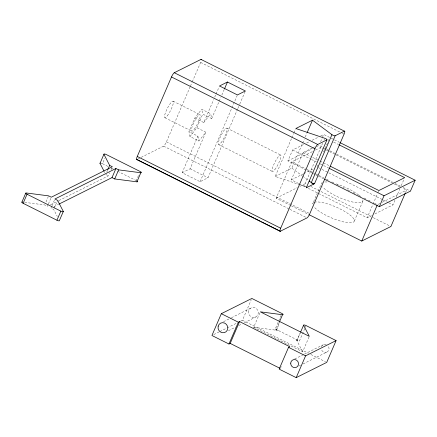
<?xml version="1.0" encoding="UTF-8"?>
<svg xmlns="http://www.w3.org/2000/svg" width="437" height="437" viewBox="0 0 437 437"><rect width="100%" height="100%" fill="white"/><g stroke="black" fill="none" stroke-linecap="round" stroke-linejoin="round"><path stroke-width="0.33" stroke-dasharray="2.19 1.64" d="M46.011 201.921L48.354 196.47M48.174 204.478L47.393 206.297L44.705 204.948L23.166 202.162M48.436 203.871L51.304 197.207M51.763 206.269L50.982 208.088L53.669 209.432L57.291 216.446M52.025 205.663L54.368 200.217M54.188 208.225L57.061 201.561M107.906 166.404L102.471 163.684L104.82 158.232M106.781 172.047L107.824 169.627M58.99 200.501L108.431 175.816L109.731 172.79M111.036 169.758L111.817 167.945M136.721 180.842A2.048 0.535 23.3 0 0 136.278 180.596L139.146 173.937M141.162 157.364L163.618 146.149A4.097 0.852 -63.4 0 0 166.404 141.905L190.128 86.826M190.395 86.198L192.012 82.44M192.28 81.817L200.638 62.415A4.097 0.852 -63.4 0 0 201.26 60.677M189.969 136.519L196.868 127.724L205.832 132.209L198.933 141.004L189.969 136.519L188.942 131.684L194.809 118.056L201.708 109.261L210.672 113.746L211.705 118.58L202.741 114.095L201.708 109.261M196.868 127.724L202.741 114.095M237.586 109.081L208.017 177.744L200.08 181.705L182.153 172.735L197.906 136.169L188.942 131.684M194.809 118.056L203.773 122.54L213.649 99.609M214.714 97.129L215.785 94.649M216.047 94.031L219.254 86.592M182.153 172.735L190.09 168.775L205.832 132.209M211.705 118.58L218.91 101.843M219.177 101.226L220.778 97.506M221.849 95.026L224.252 89.448M200.08 181.705L237.176 95.566M237.854 108.458L239.465 104.711M239.738 104.088L245.381 90.978M307.358 187.255L275.184 176.439L291.534 138.474M291.801 137.852L293.68 133.493M293.948 132.87L295.554 129.139M312.887 173.423L287.896 160.92L292.593 150.017L304.19 144.226M290.725 205.51L276.151 198.223L291.801 161.881L312.444 151.573M275.184 176.439L291.856 168.114L302.311 143.839M302.579 143.216L304.19 139.485M305.261 136.994L306.867 133.258M298.591 183.491L291.31 179.847L303.049 152.595L312.051 148.099M240.618 321.168L242.448 320.255L251.302 299.695M320.589 141.741L322.156 138.108M322.419 137.502L323.719 134.476L330.427 137.83M322.637 143.227L304.141 186.173A2.048 0.535 23.3 0 1 305.561 186.823M323.975 140.113L324.511 138.868M317.125 166.956L317.928 165.099M323.527 152.092L328.864 139.703L327.663 140.304M309.035 336.965L302.65 351.796L253.673 327.291L260.059 312.466M279.079 322.752L275.884 330.164A2.048 0.535 23.3 0 0 275.25 328.935L281.106 315.345M276.528 330.028L279.724 322.61M280.379 368.517L281.455 366.026M296.887 340.527L300.345 332.497M300.377 332.655L296.92 340.691A2.048 0.535 23.3 0 1 299.389 341.007L304.971 328.034M305.239 327.417L306.037 325.565M354.314 221.024L362.918 201.036M308.293 188.347L367.14 217.79L372.745 204.778M373.012 204.161L377.546 193.629M377.814 193.012L378.611 191.155M374.946 213.89L392.961 204.893L395.092 199.938M396.162 197.464L399.893 188.789M401.226 185.692L404.165 178.88M405.47 192.662L406.552 190.155L402.302 188.03M203.773 122.54L210.672 113.746M138.13 158.877L140.556 157.664M50.446 204.773L58.378 200.807M54.03 206.564L58.301 204.429M306.632 143.008L309.686 141.484M312.122 140.266L318.229 137.218M320.671 136L323.719 134.476M312.652 147.799L314.454 146.898M287.896 160.92L312.313 148.727M316.585 146.597L319.026 145.379L323.904 147.815M315.481 150.06L320.949 147.329L323.375 148.547M291.31 179.847L303.316 173.855M303.917 173.555L313.526 168.758M276.151 198.223L297.406 187.61M299.831 186.397L305.299 183.671L306.512 184.277M379.835 203.495L377.404 204.707L373.766 202.888M382.266 202.282L406.552 190.155M367.14 217.79L371.346 215.687M223.493 321.714L230.818 318.054M231.43 317.748L250.958 307.998M213.764 334.578L219.259 331.836M219.866 331.53L226.579 328.176M227.191 327.876L236.958 322.998M228.414 330.7L235.74 327.04M238.788 325.516L241.841 323.992M244.283 322.774L255.88 316.983M294.702 358.979L303.857 354.412M304.463 354.107L323.385 344.656M298.799 366.097L300.629 365.179M303.07 363.961L326.871 352.075A4.097 3.862 63.5 0 0 328.061 345.825M253.673 327.291L278.353 330.487M200.638 62.415L341.614 132.941M342.226 133.247L344.056 134.164M331.033 138.136L339.571 142.402M333.715 142.129L338.571 144.56M324.511 148.121L326.341 149.039M326.947 149.339L329.389 150.563M329.995 150.869L336.091 153.917M336.703 154.223L394.606 183.19M395.217 183.496L400.702 186.238M403.138 187.457L410.452 191.116M323.981 148.848L325.805 149.76M326.412 150.066L328.837 151.278M329.449 151.584L335.518 154.622M336.124 154.922L391.978 182.868M394.409 184.081L399.871 186.817M303.049 152.595L310.325 156.238M312.755 157.451L319.425 160.789M320.031 161.095L329.132 165.645M292.593 150.017L310.882 159.166M311.488 159.472L316.366 161.914M320.021 163.744L323.069 165.268M323.68 165.574L328.553 168.01M318.338 167.562L321.375 169.081M321.982 169.387L382.648 199.736M383.254 200.037L388.105 202.468M388.712 202.773L392.961 204.893M173.063 101.182L199.955 114.636M226.852 128.09L280.63 154.998M291.801 161.881L306.375 169.174M306.982 169.474L313.05 172.517M313.657 172.817L315.481 173.729M316.088 174.035L318.518 175.248M319.125 175.554L323.981 177.979M326.406 179.197L328.837 180.41M331.874 181.929L334.3 183.147M337.337 184.665L338.549 185.272M342.799 187.397L344.017 188.003M347.655 189.827L349.48 190.74M353.123 192.559L354.942 193.471M358.586 195.295L360.405 196.208M364.048 198.027L365.873 198.939M368.298 200.151L371.335 201.67M313.498 173.729L315.328 174.642M315.935 174.947L317.765 175.865M318.376 176.166L323.861 178.913M310.762 186.402L372.685 217.386M373.291 217.686L390.902 226.497M299.198 183.797L305.261 186.828M164.836 117.69L191.728 131.144M218.609 144.592L272.393 171.501M166.404 141.905L309.822 213.655M291.332 205.816L308.331 214.321M163.618 146.149L289.338 209.044M289.95 209.35L307.036 217.899M190.09 168.775L208.017 177.744M111.528 168.218L113.341 169.119M117.564 171.233L136.278 180.596M105.738 174.472L108.431 175.816M275.25 328.935L299.389 341.007M242.448 320.255L308.391 353.243M310.833 354.467L325.489 361.798M291.856 168.114L302.12 175.756M302.661 176.16L308.063 180.181M296.281 339.456L302.65 351.796M104.23 171.55L104.836 172.719M197.906 136.169L198.933 141.004M326.871 352.075A4.097 3.862 63.5 0 1 321.293 348.983M321.419 346.896A4.097 3.862 63.5 0 1 326.373 344.585M101.029 163.143A2.048 0.535 23.3 0 1 102.471 163.684M314.285 202.298A22.538 5.872 23.3 0 1 346.716 212.672A22.538 5.872 23.3 0 1 345.159 222.242A22.538 5.872 23.3 0 1 313.624 206.346M313.804 202.495A22.538 5.872 23.3 0 0 312.739 203.697L321.348 183.709A22.538 5.872 23.3 0 1 322.413 182.508M362.841 199.895A22.538 5.872 23.3 0 1 346.896 200.446A22.538 5.872 23.3 0 1 322.582 186.817M324.822 181.978A22.538 5.872 23.3 0 1 328.411 182.153M336.108 183.901A22.538 5.872 23.3 0 1 360.41 196.568M248.691 310.969A5.124 4.829 63.5 0 0 254.7 317.437A5.124 4.829 63.5 0 0 256.869 309.068A5.124 4.829 63.5 0 0 248.691 310.969M167.273 115.832A9.221 1.912 -63.4 0 0 173.374 101.668A9.221 1.912 -63.4 0 0 166.202 110.807A9.221 1.912 -63.4 0 0 167.273 115.832M194.165 129.286A9.221 1.912 -63.4 0 0 200.261 115.122A9.221 1.912 -63.4 0 0 193.094 124.261A9.221 1.912 -63.4 0 0 194.165 129.286M221.04 142.757A9.221 1.912 -63.4 0 0 227.158 128.587A9.221 1.912 -63.4 0 0 219.997 137.682A9.221 1.912 -63.4 0 0 221.04 142.757M274.818 169.665A9.221 1.912 -63.4 0 0 280.936 155.496A9.221 1.912 -63.4 0 0 273.781 164.585A9.221 1.912 -63.4 0 0 274.818 169.665"/><path stroke-width="0.66" d="M21.85 202.216L25.761 193.132M140.829 172.746L118.613 169.873L115.925 168.524L54.893 199.004L57.58 200.348L63.316 211.453L59.399 220.538A2.048 0.535 23.3 0 1 56.936 220.221L23.128 203.309L27.039 194.225A2.048 0.535 23.3 0 1 26.406 192.99L48.616 195.863L51.304 197.207L112.342 166.732L109.654 165.388L103.919 154.283A2.048 0.535 23.3 0 1 106.388 154.6L140.19 171.512A2.048 0.535 23.3 0 1 140.829 172.746L136.918 181.83L114.702 178.957L112.014 177.608L58.913 204.128M56.936 220.221L60.847 211.137A2.048 0.535 23.3 0 0 63.316 211.453M103.93 170.965L100.007 163.367L103.919 154.283M107.824 169.627L109.654 165.388M112.014 177.608L115.925 168.524M114.702 178.957L118.613 169.873M254.094 218.107L136.918 159.483A4.097 0.852 -63.4 0 1 137.262 156.457L171.495 76.967A4.097 0.852 -63.4 0 1 174.281 72.722L200.982 59.388A4.097 0.852 -63.4 0 1 201.386 59.569M224.52 88.831L227.453 82.014L245.381 90.978L237.444 94.944L219.521 85.974L227.453 82.014M279.347 322.135L282.537 314.722A2.048 0.535 23.3 0 0 281.903 313.487L251.838 298.449L221.324 313.69L211.934 335.49L228.966 344.012L230.184 343.406L239.574 321.599L289.769 346.71L288.551 347.322L279.161 369.123L296.193 377.644L326.707 362.404L336.097 340.603L306.037 325.565A2.048 0.535 23.3 0 0 303.568 325.243L300.645 332.038M307.135 132.635L312.499 120.191L331.94 134.672A2.048 0.535 23.3 0 0 335.157 135.754L344.4 131.138A4.097 0.852 -63.4 0 1 344.056 134.164L309.822 213.655A4.097 0.852 -63.4 0 1 307.036 217.899L280.336 231.233L261.413 221.767M228.966 344.012L238.356 322.211L239.574 321.599M280.336 231.233A4.097 0.852 -63.4 0 1 280.68 228.207L314.913 148.717A4.097 0.852 -63.4 0 1 317.699 144.472L326.942 139.856A2.048 0.535 23.3 0 0 324.778 138.25L295.822 128.516L312.499 120.191M335.157 135.754L314.52 183.677L306.304 187.779L326.942 139.856M331.94 134.672L311.302 182.595A2.048 0.535 23.3 0 0 314.52 183.677M296.193 377.644L305.583 355.844L336.097 340.603M308.937 214.627L361.754 241.049L377.136 205.335M324.473 179.219L379.327 206.663L384.025 195.76L415.15 180.219L340.177 142.708M405.203 193.291L390.902 226.497L361.754 241.049M415.15 180.219L410.452 191.116L379.327 206.663M282.537 314.722L260.326 311.849L309.303 336.348L303.568 325.243M200.982 59.388L344.4 131.138M339.178 144.86L404.695 177.641L378.879 190.532L330.345 166.251M174.281 72.722L317.699 144.472M171.495 76.967L314.913 148.717M329.165 168.316L384.025 195.76M137.262 156.457L280.68 228.207M255.312 218.719L260.195 221.16M136.65 159.516L280.073 231.266M27.039 194.225L60.847 211.137M221.324 313.69L238.356 322.211M288.551 347.322L305.583 355.844M230.184 343.406L279.778 368.211M309.145 180.984L313.466 184.206M23.128 203.309A2.048 0.535 23.3 0 1 22.495 202.074M137.365 181.322A2.048 0.535 23.3 0 1 136.918 181.83M100.007 163.367A2.048 0.535 23.3 0 1 100.291 163.045M306.37 187.506A2.048 0.535 23.3 0 1 306.304 187.779M290.709 363.163A4.097 3.862 63.5 0 0 296.357 367.315A4.097 3.862 63.5 0 0 296.772 360.334A4.097 3.862 63.5 0 0 290.709 363.163M218.172 326.204A5.124 4.829 63.5 0 0 224.186 332.677A5.124 4.829 63.5 0 0 226.35 324.309A5.124 4.829 63.5 0 0 218.172 326.204"/></g></svg>
